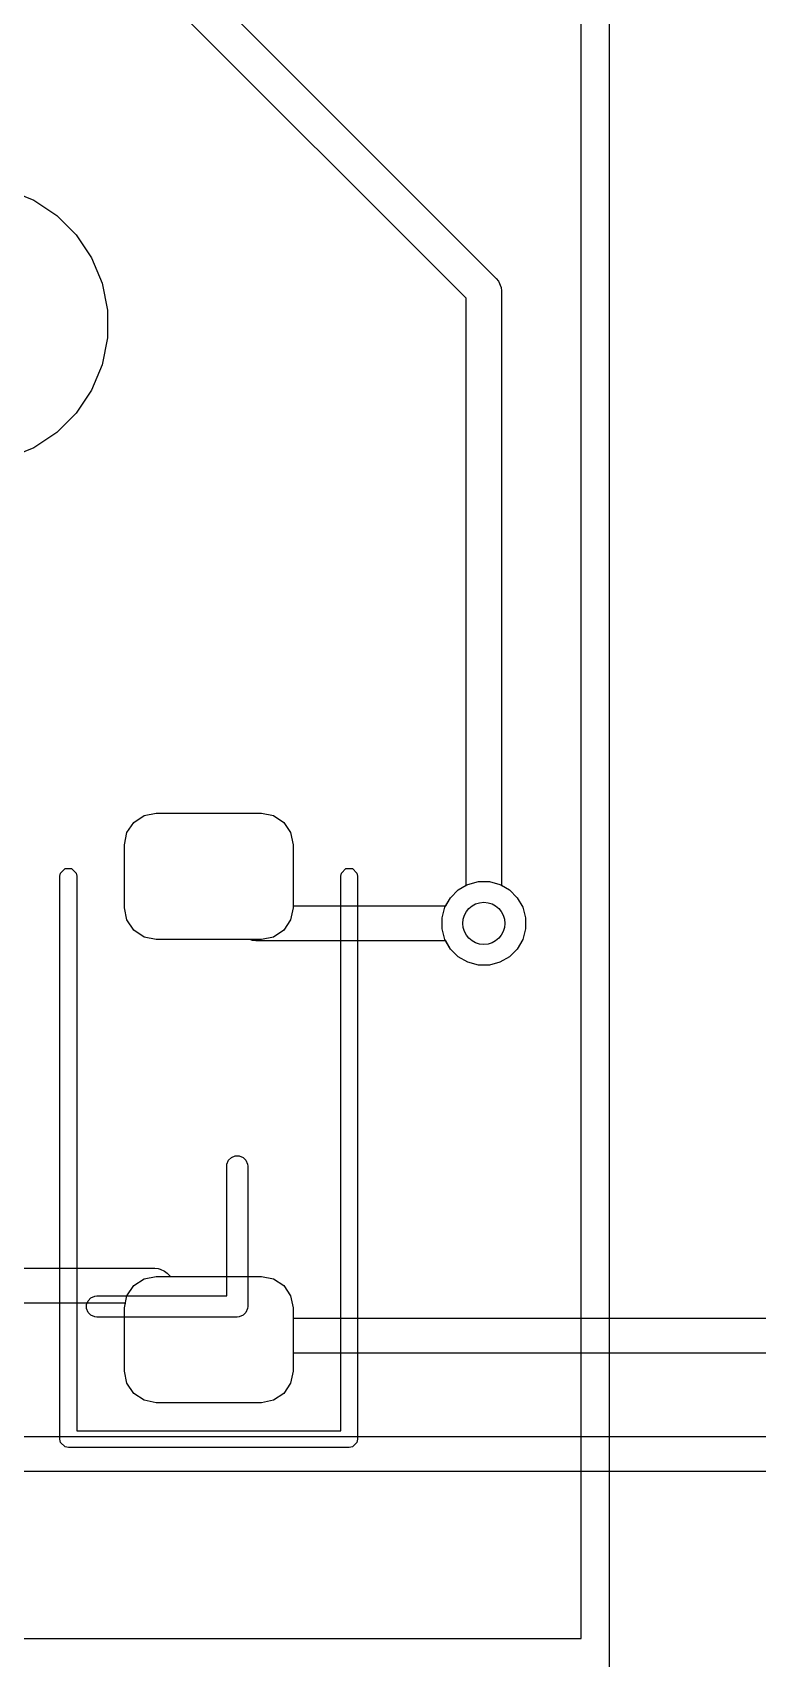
# Model space of a CAD drawing. Header units: millimetres. Extents: x 14 to 286, y -133 to -45.
# Drawn here: x 57.79 to 62.96, y -66.67 to -55.09 of the extents above; entities that cross this region are included whole.
import ezdxf

# ---------------------------------------------------------------- set-up
doc = ezdxf.new("R2010")
doc.units = ezdxf.units.MM
for name, color, linetype, true_color in [('B.Cu', 153, 'CONTINUOUS', 0x4d7fc4), ('B.Mask', 4, 'CONTINUOUS', 0x02ffee), ('F.Cu', 13, 'CONTINUOUS', 0xc83434), ('F.Mask', 201, 'CONTINUOUS', 0xd864ff), ('F.Paste', 253, 'CONTINUOUS', 0xb4a09a), ('F.Silkscreen', 41, 'CONTINUOUS', 0xf2eda1), ('User.Drawings', 9, 'CONTINUOUS', 0xc2c2c2)]:
    doc.layers.add(name, color=color, linetype=linetype, true_color=true_color)

msp = doc.modelspace()

# ---------------------------------------------------------------- linework, layer by layer
at = {"layer": 'B.Cu', "linetype": 'CONTINUOUS'}
for p, q in [((58.0775, -53.819923), (61.097389, -56.839812)), ((60.884, -56.979976), (57.864112, -53.960088)), ((61.097389, -56.839812), (61.112934, -56.858754)), ((61.112934, -56.858754), (61.131598, -56.903814)), ((60.884, -61.164022), (60.884, -56.979976)), ((61.131598, -56.903814), (61.134, -56.9282)), ((61.134, -56.9282), (61.134, -61.164022)), ((60.826372, -61.197294), (60.884, -61.164022)), ((61.134, -61.164022), (61.191628, -61.197294)), ((60.731836, -61.320495), (60.770994, -61.252672)), ((60.770994, -61.252672), (60.826372, -61.197294)), ((61.191628, -61.197294), (61.247006, -61.252672)), ((61.247006, -61.252672), (61.286164, -61.320495)), ((60.711567, -61.396142), (60.731836, -61.320495)), ((60.711567, -61.474458), (60.711567, -61.396142)), ((61.286164, -61.320495), (61.306433, -61.396142)), ((61.306433, -61.396142), (61.306433, -61.474458)), ((60.731836, -61.550105), (60.711567, -61.474458)), ((61.306433, -61.474458), (61.286164, -61.550105)), ((60.770994, -61.617928), (60.731836, -61.550105)), ((60.826372, -61.673306), (60.770994, -61.617928)), ((61.247006, -61.617928), (61.191628, -61.673306)), ((61.286164, -61.550105), (61.247006, -61.617928)), ((60.894195, -61.712464), (60.826372, -61.673306)), ((60.969842, -61.732733), (60.894195, -61.712464)), ((61.048158, -61.732733), (60.969842, -61.732733)), ((61.123805, -61.712464), (61.048158, -61.732733)), ((61.191628, -61.673306), (61.123805, -61.712464))]:
    msp.add_line(p, q, dxfattribs=at)
at = {"layer": 'B.Cu'}
msp.add_circle((61.009, -61.4353), 0.15, dxfattribs=at)
at = {"layer": 'B.Mask', "linetype": 'CONTINUOUS'}
for p, q in [((57.622785, -56.20806), (57.803897, -56.283079)), ((57.803897, -56.283079), (57.966893, -56.39199)), ((57.966893, -56.39199), (58.10551, -56.530607)), ((58.10551, -56.530607), (58.214421, -56.693603)), ((58.214421, -56.693603), (58.28944, -56.874715)), ((58.28944, -56.874715), (58.327685, -57.066983)), ((58.327685, -57.066983), (58.327685, -57.263017)), ((58.327685, -57.263017), (58.28944, -57.455285)), ((58.28944, -57.455285), (58.214421, -57.636397)), ((58.214421, -57.636397), (58.10551, -57.799393)), ((58.10551, -57.799393), (57.966893, -57.93801)), ((57.966893, -57.93801), (57.803897, -58.046921)), ((57.803897, -58.046921), (57.622785, -58.12194))]:
    msp.add_line(p, q, dxfattribs=at)
at = {"layer": 'F.Cu', "linetype": 'CONTINUOUS'}
for p, q in [((58.515901, -60.715901), (58.588896, -60.667127)), ((58.588896, -60.667127), (58.675, -60.65)), ((58.675, -60.65), (59.425, -60.65)), ((59.425, -60.65), (59.511104, -60.667127)), ((59.511104, -60.667127), (59.584099, -60.715901)), ((58.45, -60.875), (58.467127, -60.788896)), ((58.467127, -60.788896), (58.515901, -60.715901)), ((59.584099, -60.715901), (59.632873, -60.788896)), ((59.632873, -60.788896), (59.65, -60.875)), ((58.45, -61.325), (58.45, -60.875)), ((59.65, -60.875), (59.65, -61.3103)), ((60.826372, -61.197294), (60.894195, -61.158136)), ((60.894195, -61.158136), (60.969842, -61.137867)), ((60.969842, -61.137867), (61.048158, -61.137867)), ((61.048158, -61.137867), (61.123805, -61.158136)), ((61.123805, -61.158136), (61.191628, -61.197294)), ((60.737722, -61.3103), (60.770994, -61.252672)), ((60.770994, -61.252672), (60.826372, -61.197294)), ((61.191628, -61.197294), (61.247006, -61.252672)), ((61.247006, -61.252672), (61.286164, -61.320495)), ((58.467127, -61.411104), (58.45, -61.325)), ((59.65, -61.3103), (60.737722, -61.3103)), ((61.286164, -61.320495), (61.306433, -61.396142)), ((61.306433, -61.396142), (61.306433, -61.474458)), ((58.515901, -61.484099), (58.467127, -61.411104)), ((58.588896, -61.532873), (58.515901, -61.484099)), ((61.306433, -61.474458), (61.286164, -61.550105)), ((58.675, -61.55), (58.588896, -61.532873)), ((59.341845, -61.55), (58.675, -61.55)), ((59.360913, -61.557898), (59.341845, -61.55)), ((59.360914, -61.557898), (59.360913, -61.557898)), ((59.3853, -61.5603), (59.360914, -61.557898)), ((60.737722, -61.5603), (59.3853, -61.5603)), ((60.770994, -61.617928), (60.737722, -61.5603)), ((60.826372, -61.673306), (60.770994, -61.617928)), ((61.247006, -61.617928), (61.191628, -61.673306)), ((61.286164, -61.550105), (61.247006, -61.617928)), ((60.894195, -61.712464), (60.826372, -61.673306)), ((60.969842, -61.732733), (60.894195, -61.712464)), ((61.048158, -61.732733), (60.969842, -61.732733)), ((61.123805, -61.712464), (61.048158, -61.732733)), ((61.191628, -61.673306), (61.123805, -61.712464)), ((40.984, -63.891), (58.666, -63.891)), ((58.666, -63.891), (58.690386, -63.893402)), ((58.690386, -63.893402), (58.690387, -63.893402)), ((58.690387, -63.893402), (58.703584, -63.898868)), ((58.703584, -63.898868), (58.735446, -63.912066)), ((58.735446, -63.912066), (58.735451, -63.912071)), ((58.735451, -63.912071), (58.754388, -63.927612)), ((58.754388, -63.927612), (58.776776, -63.95)), ((58.776776, -63.95), (59.425, -63.95)), ((59.425, -63.95), (59.511104, -63.967127)), ((59.511104, -63.967127), (59.584099, -64.015901)), ((59.584099, -64.015901), (59.632873, -64.088896)), ((58.456763, -64.141), (41.035777, -64.141)), ((58.45, -64.175), (58.456763, -64.141)), ((58.45, -64.625), (58.45, -64.175)), ((59.632873, -64.088896), (59.65, -64.175)), ((59.65, -64.175), (59.65, -64.2474)), ((59.65, -64.2474), (79.235534, -64.2474)), ((79.183657, -64.4974), (59.65, -64.4974)), ((59.65, -64.4974), (59.65, -64.625)), ((58.467127, -64.711104), (58.45, -64.625)), ((59.65, -64.625), (59.632873, -64.711104)), ((58.515901, -64.784099), (58.467127, -64.711104)), ((59.632873, -64.711104), (59.584099, -64.784099)), ((58.588896, -64.832873), (58.515901, -64.784099)), ((58.675, -64.85), (58.588896, -64.832873)), ((59.425, -64.85), (58.675, -64.85)), ((59.511104, -64.832873), (59.425, -64.85)), ((59.584099, -64.784099), (59.511104, -64.832873)), ((56.254277, -65.0904), (77.922138, -65.0904)), ((77.9893, -65.3404), (56.2025, -65.3404))]:
    msp.add_line(p, q, dxfattribs=at)
at = {"layer": 'F.Cu'}
msp.add_circle((61.009, -61.4353), 0.15, dxfattribs=at)
at = {"layer": 'F.Mask', "linetype": 'CONTINUOUS'}
for p, q in [((57.622785, -56.20806), (57.803897, -56.283079)), ((57.803897, -56.283079), (57.966893, -56.39199)), ((57.966893, -56.39199), (58.10551, -56.530607)), ((58.10551, -56.530607), (58.214421, -56.693603)), ((58.214421, -56.693603), (58.28944, -56.874715)), ((58.28944, -56.874715), (58.327685, -57.066983)), ((58.327685, -57.066983), (58.327685, -57.263017)), ((58.327685, -57.263017), (58.28944, -57.455285)), ((58.28944, -57.455285), (58.214421, -57.636397)), ((58.214421, -57.636397), (58.10551, -57.799393)), ((58.10551, -57.799393), (57.966893, -57.93801)), ((57.966893, -57.93801), (57.803897, -58.046921)), ((57.803897, -58.046921), (57.622785, -58.12194)), ((58.515901, -60.715901), (58.588896, -60.667127)), ((58.588896, -60.667127), (58.675, -60.65)), ((58.675, -60.65), (59.425, -60.65)), ((59.425, -60.65), (59.511104, -60.667127)), ((59.511104, -60.667127), (59.584099, -60.715901)), ((58.45, -60.875), (58.467127, -60.788896)), ((58.467127, -60.788896), (58.515901, -60.715901)), ((59.584099, -60.715901), (59.632873, -60.788896)), ((59.632873, -60.788896), (59.65, -60.875)), ((58.45, -61.325), (58.45, -60.875)), ((59.65, -60.875), (59.65, -61.325)), ((58.467127, -61.411104), (58.45, -61.325)), ((59.65, -61.325), (59.632873, -61.411104)), ((58.515901, -61.484099), (58.467127, -61.411104)), ((58.588896, -61.532873), (58.515901, -61.484099)), ((59.584099, -61.484099), (59.511104, -61.532873)), ((59.632873, -61.411104), (59.584099, -61.484099)), ((58.675, -61.55), (58.588896, -61.532873)), ((59.425, -61.55), (58.675, -61.55)), ((59.511104, -61.532873), (59.425, -61.55)), ((58.467127, -64.088896), (58.515901, -64.015901)), ((58.515901, -64.015901), (58.588896, -63.967127)), ((58.588896, -63.967127), (58.675, -63.95)), ((58.675, -63.95), (59.425, -63.95)), ((59.425, -63.95), (59.511104, -63.967127)), ((59.511104, -63.967127), (59.584099, -64.015901)), ((59.584099, -64.015901), (59.632873, -64.088896)), ((58.45, -64.175), (58.467127, -64.088896)), ((58.45, -64.625), (58.45, -64.175)), ((59.632873, -64.088896), (59.65, -64.175)), ((59.65, -64.175), (59.65, -64.625)), ((58.467127, -64.711104), (58.45, -64.625)), ((59.65, -64.625), (59.632873, -64.711104)), ((58.515901, -64.784099), (58.467127, -64.711104)), ((59.632873, -64.711104), (59.584099, -64.784099)), ((58.588896, -64.832873), (58.515901, -64.784099)), ((58.675, -64.85), (58.588896, -64.832873)), ((59.425, -64.85), (58.675, -64.85)), ((59.511104, -64.832873), (59.425, -64.85)), ((59.584099, -64.784099), (59.511104, -64.832873))]:
    msp.add_line(p, q, dxfattribs=at)
at = {"layer": 'F.Paste', "linetype": 'CONTINUOUS'}
for p, q in [((58.515901, -60.715901), (58.588896, -60.667127)), ((58.588896, -60.667127), (58.675, -60.65)), ((58.675, -60.65), (59.425, -60.65)), ((59.425, -60.65), (59.511104, -60.667127)), ((59.511104, -60.667127), (59.584099, -60.715901)), ((58.45, -60.875), (58.467127, -60.788896)), ((58.467127, -60.788896), (58.515901, -60.715901)), ((59.584099, -60.715901), (59.632873, -60.788896)), ((59.632873, -60.788896), (59.65, -60.875)), ((58.45, -61.325), (58.45, -60.875)), ((59.65, -60.875), (59.65, -61.325)), ((58.467127, -61.411104), (58.45, -61.325)), ((59.65, -61.325), (59.632873, -61.411104)), ((58.515901, -61.484099), (58.467127, -61.411104)), ((58.588896, -61.532873), (58.515901, -61.484099)), ((59.584099, -61.484099), (59.511104, -61.532873)), ((59.632873, -61.411104), (59.584099, -61.484099)), ((58.675, -61.55), (58.588896, -61.532873)), ((59.425, -61.55), (58.675, -61.55)), ((59.511104, -61.532873), (59.425, -61.55)), ((58.467127, -64.088896), (58.515901, -64.015901)), ((58.515901, -64.015901), (58.588896, -63.967127)), ((58.588896, -63.967127), (58.675, -63.95)), ((58.675, -63.95), (59.425, -63.95)), ((59.425, -63.95), (59.511104, -63.967127)), ((59.511104, -63.967127), (59.584099, -64.015901)), ((59.584099, -64.015901), (59.632873, -64.088896)), ((58.45, -64.175), (58.467127, -64.088896)), ((58.45, -64.625), (58.45, -64.175)), ((59.632873, -64.088896), (59.65, -64.175)), ((59.65, -64.175), (59.65, -64.625)), ((58.467127, -64.711104), (58.45, -64.625)), ((59.65, -64.625), (59.632873, -64.711104)), ((58.515901, -64.784099), (58.467127, -64.711104)), ((59.632873, -64.711104), (59.584099, -64.784099)), ((58.588896, -64.832873), (58.515901, -64.784099)), ((58.675, -64.85), (58.588896, -64.832873)), ((59.425, -64.85), (58.675, -64.85)), ((59.511104, -64.832873), (59.425, -64.85)), ((59.584099, -64.784099), (59.511104, -64.832873))]:
    msp.add_line(p, q, dxfattribs=at)
at = {"layer": 'F.Silkscreen', "linetype": 'CONTINUOUS'}
for p, q in [((57.622785, -56.20806), (57.803897, -56.283079)), ((57.803897, -56.283079), (57.966893, -56.39199)), ((57.966893, -56.39199), (58.10551, -56.530607)), ((58.10551, -56.530607), (58.214421, -56.693603)), ((58.214421, -56.693603), (58.28944, -56.874715)), ((58.28944, -56.874715), (58.327685, -57.066983)), ((58.327685, -57.066983), (58.327685, -57.263017)), ((58.327685, -57.263017), (58.28944, -57.455285)), ((58.28944, -57.455285), (58.214421, -57.636397)), ((58.214421, -57.636397), (58.10551, -57.799393)), ((58.10551, -57.799393), (57.966893, -57.93801)), ((57.966893, -57.93801), (57.803897, -58.046921)), ((57.803897, -58.046921), (57.622785, -58.12194)), ((57.994567, -61.077039), (58.027039, -61.044567)), ((58.027039, -61.044567), (58.072961, -61.044567)), ((58.072961, -61.044567), (58.105433, -61.077039)), ((59.994567, -61.077039), (60.027039, -61.044567)), ((60.027039, -61.044567), (60.072961, -61.044567)), ((60.072961, -61.044567), (60.105433, -61.077039)), ((57.99, -61.1), (57.994567, -61.077039)), ((57.99, -65.11), (57.99, -61.1)), ((58.105433, -61.077039), (58.11, -61.1)), ((58.11, -61.1), (58.11, -65.05)), ((59.99, -61.1), (59.994567, -61.077039)), ((59.99, -65.05), (59.99, -61.1)), ((60.105433, -61.077039), (60.11, -61.1)), ((60.11, -61.1), (60.11, -65.11)), ((58.11, -65.05), (59.99, -65.05)), ((57.994567, -65.132961), (57.99, -65.11)), ((58.027039, -65.165433), (57.994567, -65.132961)), ((58.05, -65.17), (58.027039, -65.165433)), ((60.05, -65.17), (58.05, -65.17)), ((60.072961, -65.165433), (60.05, -65.17)), ((60.105433, -65.132961), (60.072961, -65.165433)), ((60.11, -65.11), (60.105433, -65.132961))]:
    msp.add_line(p, q, dxfattribs=at)
at = {"layer": 'User.Drawings', "linetype": 'CONTINUOUS'}
for p, q in [((61.901716, -47.580009), (61.901716, -66.580009)), ((61.7025, -66.530009), (61.7025, -47.715)), ((59.178941, -63.150368), (59.19014, -63.123332)), ((59.19014, -63.123332), (59.210832, -63.10264)), ((59.210832, -63.10264), (59.237868, -63.091441)), ((59.237868, -63.091441), (59.267132, -63.091441)), ((59.267132, -63.091441), (59.294168, -63.10264)), ((59.294168, -63.10264), (59.31486, -63.123332)), ((59.31486, -63.123332), (59.326059, -63.150368)), ((59.1775, -63.165), (59.178941, -63.150368)), ((59.1775, -64.09), (59.1775, -63.165)), ((59.326059, -63.150368), (59.3275, -63.165)), ((59.3275, -63.165), (59.3275, -64.165)), ((58.178941, -64.150368), (58.19014, -64.123332)), ((58.178941, -64.179632), (58.178941, -64.150368)), ((58.19014, -64.123332), (58.210832, -64.10264)), ((58.210832, -64.10264), (58.237868, -64.091441)), ((58.237868, -64.091441), (58.2525, -64.09)), ((58.2525, -64.09), (59.1775, -64.09)), ((59.3275, -64.165), (59.326059, -64.179632)), ((58.19014, -64.206668), (58.178941, -64.179632)), ((58.210832, -64.22736), (58.19014, -64.206668)), ((58.237868, -64.238559), (58.210832, -64.22736)), ((58.2525, -64.24), (58.237868, -64.238559)), ((59.2525, -64.24), (58.2525, -64.24)), ((59.267132, -64.238559), (59.2525, -64.24)), ((59.294168, -64.22736), (59.267132, -64.238559)), ((59.31486, -64.206668), (59.294168, -64.22736)), ((59.326059, -64.179632), (59.31486, -64.206668)), ((42.901716, -66.530009), (61.7025, -66.530009)), ((61.901716, -66.580009), (61.901716, -85.530009))]:
    msp.add_line(p, q, dxfattribs=at)

doc.saveas('drawing.dxf')
